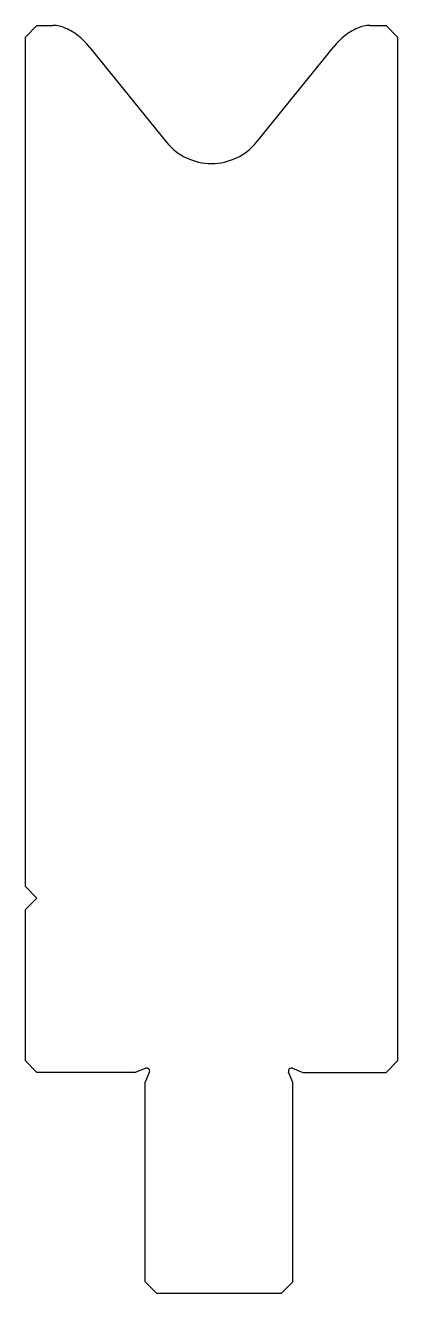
# Model space of a CAD drawing. Header units: metres. Extents: x 80 to 112, y 107 to 216.
import ezdxf

# ---------------------------------------------------------------- set-up
doc = ezdxf.new("R2010")
doc.units = ezdxf.units.M

msp = doc.modelspace()

# ---------------------------------------------------------------- linework, layer by layer
for p, q in [((80.799305, 216.325093), (79.799305, 215.325093)), ((80.799305, 216.325093), (82.154332, 216.325093)), ((109.444279, 216.325093), (110.799305, 216.325093)), ((111.799305, 215.325093), (110.799305, 216.325093)), ((79.799305, 142.325093), (79.799305, 215.325093)), ((111.799305, 215.325093), (111.799305, 127.325093)), ((85.307885, 214.462152), (91.913576, 206.304804)), ((99.685035, 206.304804), (106.290726, 214.462152)), ((79.799305, 142.325093), (80.799305, 141.325093)), ((80.799305, 141.325093), (79.799305, 140.325093)), ((79.799305, 127.325093), (79.799305, 140.325093)), ((79.799305, 127.325093), (80.799305, 126.325093)), ((90.142736, 126.695164), (89.249305, 126.325093)), ((102.755875, 126.695164), (103.649305, 126.325093)), ((110.799305, 126.325093), (111.799305, 127.325093)), ((89.249305, 126.325093), (80.799305, 126.325093)), ((90.099305, 125.475093), (90.469376, 126.368523)), ((90.099305, 108.325093), (90.099305, 125.475093)), ((102.799305, 125.475093), (102.429234, 126.368523)), ((102.799305, 108.325093), (102.799305, 125.475093)), ((103.649305, 126.325093), (110.799305, 126.325093)), ((90.099305, 108.325093), (91.099305, 107.325093)), ((101.799305, 107.325093), (102.799305, 108.325093)), ((101.799305, 107.325093), (91.099305, 107.325093))]:
    msp.add_line(p, q)
for centre, radius, start, end in [((82.154332, 213.925093), 2.4, 76.208145, 90), ((81.844418, 212.662574), 3.7, 68.143335, 76.208145), ((81.732732, 212.384139), 4, 58.076042, 68.143335), ((109.865878, 212.384139), 4, 111.856665, 121.923958), ((109.754193, 212.662574), 3.7, 103.791855, 111.856665), ((109.444279, 213.925093), 2.4, 90, 103.791855), ((81.256818, 211.620263), 4.9, 51.300279, 58.076042), ((80.256436, 210.37157), 6.5, 39, 51.300279), ((111.342175, 210.37157), 6.5, 128.699721, 141), ((110.341792, 211.620263), 4.9, 121.923958, 128.699721), ((95.799305, 209.451405), 5, 219, 321), ((90.238406, 126.464194), 0.25, 337.5, 112.5), ((102.660204, 126.464194), 0.25, 67.5, 202.5)]:
    msp.add_arc(centre, radius, start, end)

doc.saveas('drawing.dxf')
